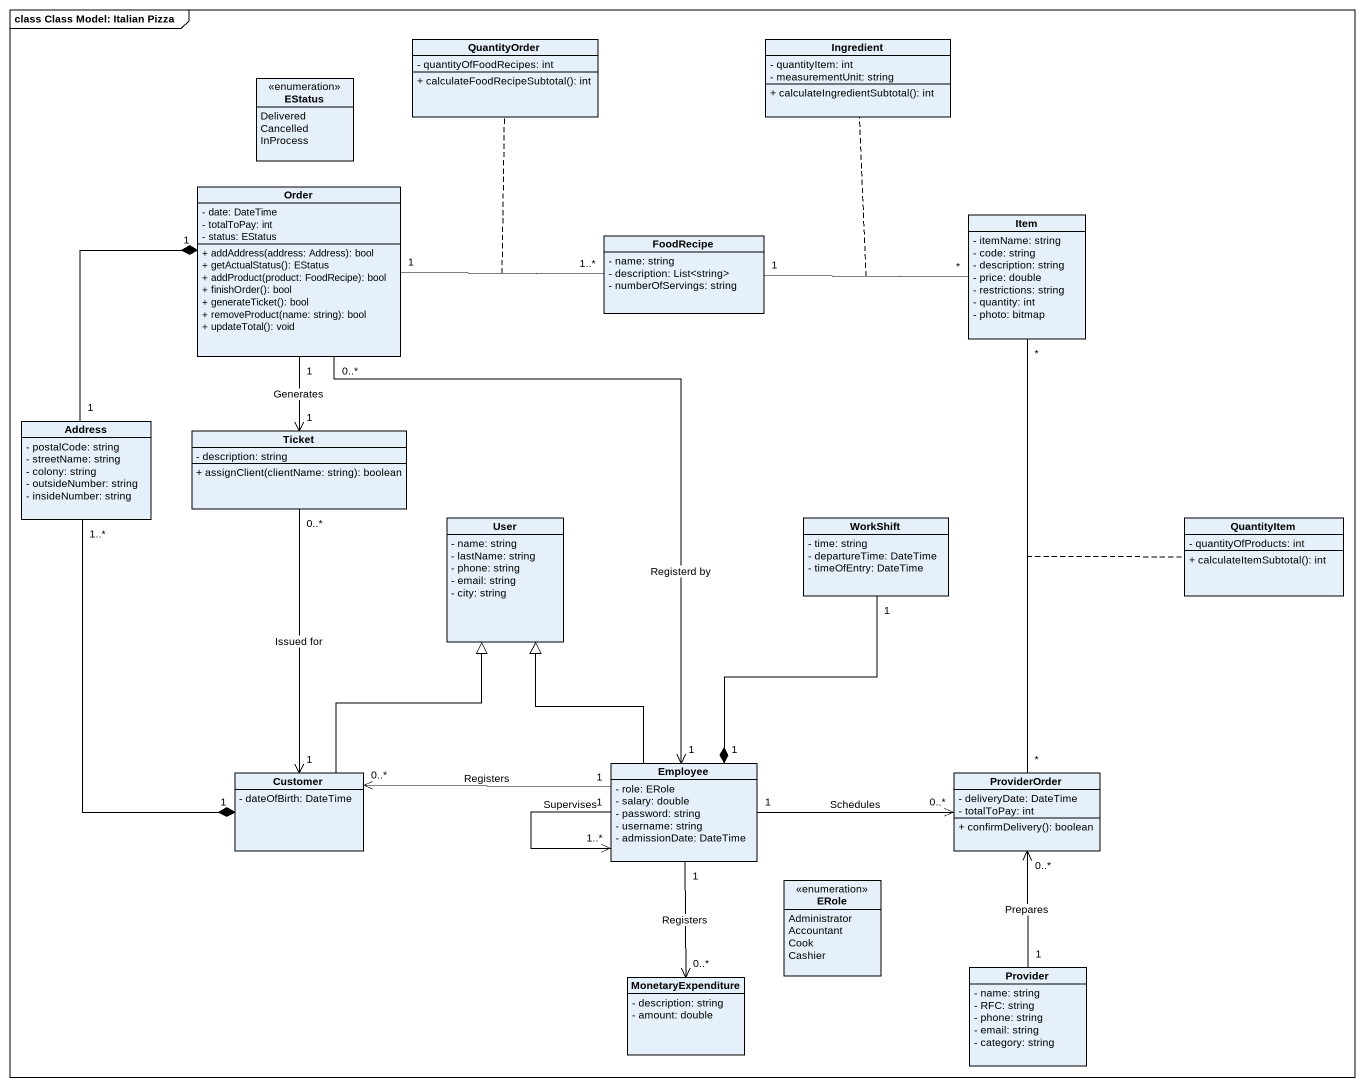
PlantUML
@startuml
mainframe class Class Model: Italian Pizza
hide circle
hide empty members
skinparam classAttributeIconSize 0
class QuantityOrder {
  - quantityOfFoodRecipes: int
  + calculateFoodRecipeSubtotal(): int
}
class Ingredient {
  - quantityItem: int
  - measurementUnit: string
  + calculateIngredientSubtotal(): int
}
enum EStatus {
  Delivered
  Cancelled
  InProcess
}
class Order {
  - date: DateTime
  - totalToPay: int
  - status: EStatus
  + addAddress(address: Address): bool
  + getActualStatus(): EStatus
  + addProduct(product: FoodRecipe): bool
  + finishOrder(): bool
  + generateTicket(): bool
  + removeProduct(name: string): bool
  + updateTotal(): void
}
class Item {
  - itemName: string
  - code: string
  - description: string
  - price: double
  - restrictions: string
  - quantity: int
  - photo: bitmap
}
class FoodRecipe {
  - name: string
  - description: List<string>
  - numberOfServings: string
}
class Address {
  - postalCode: string
  - streetName: string
  - colony: string
  - outsideNumber: string
  - insideNumber: string
}
class Ticket {
  - description: string
  + assignClient(clientName: string): boolean
}
class User {
  - name: string
  - lastName: string
  - phone: string
  - email: string
  - city: string
}
class WorkShift {
  - time: string
  - departureTime: DateTime
  - timeOfEntry: DateTime
}
class QuantityItem {
  - quantityOfProducts: int
  + calculateItemSubtotal(): int
}
class Customer {
  - dateOfBirth: DateTime
}
class Employee {
  - role: ERole
  - salary: double
  - password: string
  - username: string
  - admissionDate: DateTime
}
class ProviderOrder {
  - deliveryDate: DateTime
  - totalToPay: int
  + confirmDelivery(): boolean
}
enum ERole {
  Administrator
  Accountant
  Cook
  Cashier
}
class Provider {
  - name: string
  - RFC: string
  - phone: string
  - email: string
  - category: string
}
class MonetaryExpenditure {
  - description: string
  - amount: double
}
Order "1" -right- "1..*" FoodRecipe
(Order, FoodRecipe) .. QuantityOrder
Order "1" --> "1" Ticket : Generates
Item "*" -- "*" ProviderOrder
(Item, ProviderOrder) .. QuantityItem
FoodRecipe "1" -right- "*" Item
(FoodRecipe, Item) .. Ingredient
Address "1" -up-* "1" Order
Address "1..*" --* "1" Customer
Ticket "0..*" --> "1" Customer : Issued for
WorkShift "1" --* "1" Employee
Customer -up-|> User
Employee "1" <-up- "0..*" Order : Registerd by
Employee -up-|> User
Employee "1" -left-> "0..*" Customer : Registers
Employee "1" --> "1..*" Employee : Supervises
Employee "1" -right-> "0..*" ProviderOrder : Schedules
Employee "1" --> "0..*" MonetaryExpenditure : Registers
ProviderOrder "0..*" <-- "1" Provider : Prepares
@enduml
